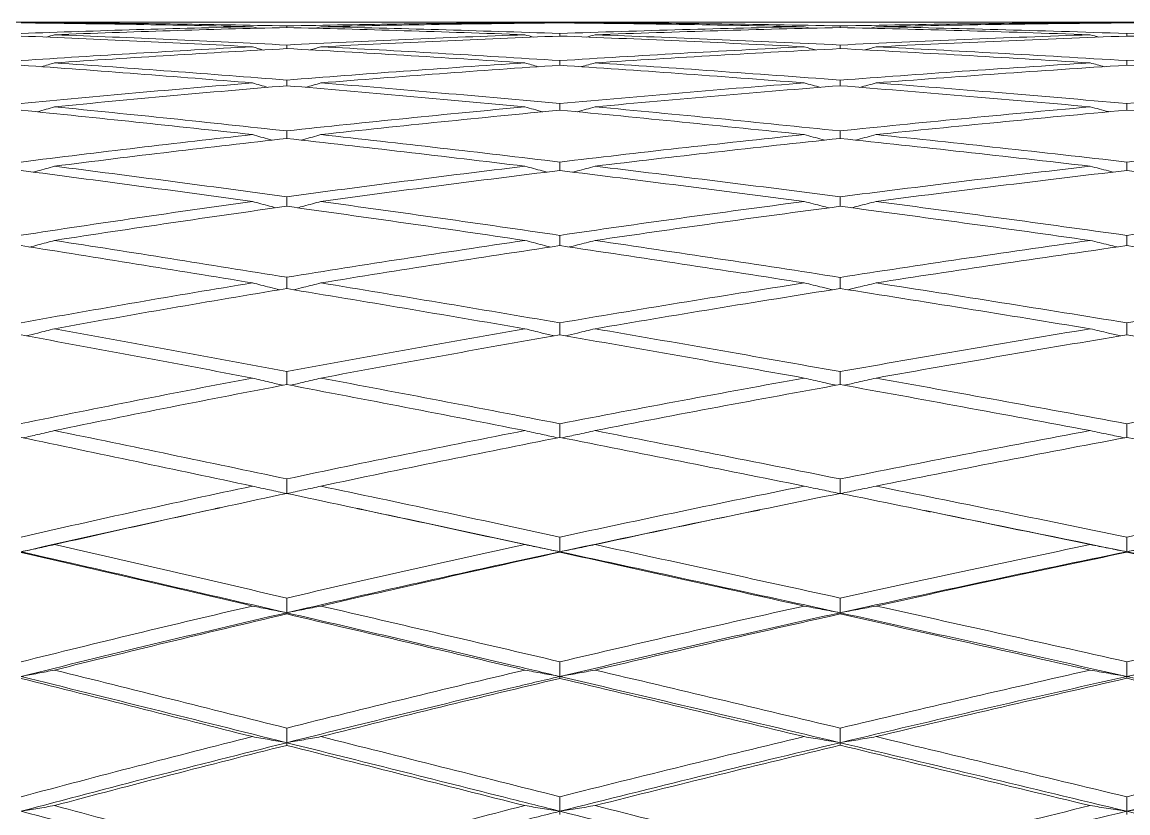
# Model space of a CAD drawing. Extents: x 4138 to 4928, y 0 to 579.
# Drawn here: x 4613.19 to 4624.04, y 210.29 to 218.04 of the extents above; entities that cross this region are included whole.
import ezdxf

# ---------------------------------------------------------------- set-up
doc = ezdxf.new("R2010")
doc.units = 0
doc.header["$LTSCALE"] = 10
doc.header["$MEASUREMENT"] = 0
doc.layers.add('1', color=7, linetype='CONTINUOUS')

msp = doc.modelspace()

# ---------------------------------------------------------------- linework, layer by layer
at = {"layer": '1', "color": 7, "linetype": 'Continuous', "lineweight": 18}
for p, q in [((4614.119, 218.041), (4612.254, 218.041)), ((4616.801, 218.041), (4614.782, 218.041)), ((4619.46, 218.041), (4617.482, 218.041)), ((4622.284, 218.041), (4620.156, 218.041)), ((4625.066, 218.041), (4622.995, 218.041))]:
    msp.add_line(p, q, dxfattribs=at)
for points, knots in [([(4613.181, 218.039), (4613.569, 218.041), (4614.002, 218.042), (4614.428, 218.041), (4614.476, 218.041)], [0, 0, 0, 0, 0.885985, 1, 1, 1, 1]), ([(4614.779, 218.041), (4614.739, 218.041), (4614.32, 218.041), (4613.896, 218.039), (4613.508, 218.036)], [0, 0, 0, 0, 0.095611, 1, 1, 1, 1]), ([(4618.122, 218.036), (4617.724, 218.039), (4617.283, 218.041), (4616.848, 218.041), (4616.801, 218.041)], [0, 0, 0, 0, 0.893107, 1, 1, 1, 1]), ([(4617.123, 218.041), (4617.174, 218.041), (4617.614, 218.042), (4618.062, 218.041), (4618.466, 218.039)], [0, 0, 0, 0, 0.114138, 1, 1, 1, 1]), ([(4618.466, 218.039), (4618.846, 218.041), (4619.293, 218.042), (4619.752, 218.041), (4619.811, 218.041)], [0, 0, 0, 0, 0.872576, 1, 1, 1, 1]), ([(4620.16, 218.041), (4620.104, 218.041), (4619.647, 218.041), (4619.198, 218.039), (4618.811, 218.036)], [0, 0, 0, 0, 0.121989, 1, 1, 1, 1]), ([(4623.668, 218.036), (4623.261, 218.039), (4622.799, 218.041), (4622.337, 218.041), (4622.284, 218.041)], [0, 0, 0, 0, 0.884393, 1, 1, 1, 1]), ([(4622.633, 218.041), (4622.689, 218.041), (4623.155, 218.042), (4623.619, 218.041), (4624.027, 218.039)], [0, 0, 0, 0, 0.119573, 1, 1, 1, 1]), ([(4624.027, 218.039), (4624.445, 218.041), (4624.918, 218.042), (4625.391, 218.041), (4625.446, 218.041)], [0, 0, 0, 0, 0.882783, 1, 1, 1, 1]), ([(4613.508, 217.211), (4613.453, 217.195), (4613.397, 217.179), (4613.341, 217.162), (4613.34, 217.162)], [0, 0, 0, 0, 0.974453, 1, 1, 1, 1]), ([(4618.122, 217.211), (4618.179, 217.195), (4618.238, 217.179), (4618.297, 217.162), (4618.299, 217.162)], [0, 0, 0, 0, 0.971288, 1, 1, 1, 1]), ([(4618.466, 217.179), (4618.466, 217.179), (4618.466, 217.2), (4618.466, 217.222), (4618.466, 217.243)], [0, 0, 0, 0, 0.013387, 1, 1, 1, 1]), ([(4618.811, 217.211), (4618.753, 217.195), (4618.694, 217.179), (4618.635, 217.163), (4618.634, 217.162)], [0, 0, 0, 0, 0.978083, 1, 1, 1, 1]), ([(4623.852, 217.162), (4623.85, 217.163), (4623.789, 217.179), (4623.728, 217.195), (4623.668, 217.211)], [0, 0, 0, 0, 0.026261, 1, 1, 1, 1]), ([(4624.027, 217.243), (4624.027, 217.222), (4624.027, 217.2), (4624.027, 217.179), (4624.027, 217.179)], [0, 0, 0, 0, 0.989363, 1, 1, 1, 1]), ([(4615.786, 216.901), (4615.786, 216.904), (4615.786, 216.929), (4615.786, 216.954), (4615.786, 216.975)], [0, 0, 0, 0, 0.120542, 1, 1, 1, 1]), ([(4621.215, 216.975), (4621.215, 216.953), (4621.215, 216.929), (4621.215, 216.904), (4621.215, 216.901)], [0, 0, 0, 0, 0.882421, 1, 1, 1, 1]), ([(4615.45, 216.939), (4615.506, 216.923), (4615.57, 216.905), (4615.634, 216.887), (4615.643, 216.885)], [0, 0, 0, 0, 0.869141, 1, 1, 1, 1]), ([(4616.122, 216.939), (4616.066, 216.923), (4616.002, 216.905), (4615.938, 216.887), (4615.929, 216.885)], [0, 0, 0, 0, 0.874434, 1, 1, 1, 1]), ([(4621.065, 216.885), (4621.056, 216.887), (4620.989, 216.905), (4620.922, 216.923), (4620.863, 216.939)], [0, 0, 0, 0, 0.128564, 1, 1, 1, 1]), ([(4621.567, 216.939), (4621.509, 216.923), (4621.441, 216.905), (4621.375, 216.887), (4621.366, 216.885)], [0, 0, 0, 0, 0.877145, 1, 1, 1, 1]), ([(4613.508, 216.629), (4613.453, 216.613), (4613.384, 216.594), (4613.316, 216.575), (4613.301, 216.571)], [0, 0, 0, 0, 0.793297, 1, 1, 1, 1]), ([(4618.339, 216.571), (4618.324, 216.575), (4618.251, 216.594), (4618.179, 216.614), (4618.122, 216.629)], [0, 0, 0, 0, 0.208371, 1, 1, 1, 1]), ([(4618.466, 216.67), (4618.466, 216.648), (4618.466, 216.62), (4618.466, 216.593), (4618.466, 216.587)], [0, 0, 0, 0, 0.799238, 1, 1, 1, 1]), ([(4618.811, 216.629), (4618.753, 216.613), (4618.681, 216.594), (4618.609, 216.575), (4618.594, 216.571)], [0, 0, 0, 0, 0.796059, 1, 1, 1, 1]), ([(4623.668, 216.629), (4623.728, 216.614), (4623.803, 216.594), (4623.878, 216.575), (4623.893, 216.571)], [0, 0, 0, 0, 0.794045, 1, 1, 1, 1]), ([(4624.027, 216.587), (4624.027, 216.593), (4624.027, 216.62), (4624.027, 216.648), (4624.027, 216.67)], [0, 0, 0, 0, 0.198696, 1, 1, 1, 1]), ([(4615.786, 216.329), (4615.786, 216.306), (4615.786, 216.275), (4615.786, 216.245), (4615.786, 216.236)], [0, 0, 0, 0, 0.732937, 1, 1, 1, 1]), ([(4621.215, 216.236), (4621.215, 216.245), (4621.215, 216.275), (4621.215, 216.306), (4621.215, 216.329)], [0, 0, 0, 0, 0.264941, 1, 1, 1, 1]), ([(4615.68, 216.221), (4615.659, 216.227), (4615.582, 216.247), (4615.506, 216.268), (4615.45, 216.283)], [0, 0, 0, 0, 0.272644, 1, 1, 1, 1]), ([(4616.122, 216.283), (4616.066, 216.268), (4615.989, 216.247), (4615.912, 216.227), (4615.892, 216.221)], [0, 0, 0, 0, 0.730744, 1, 1, 1, 1]), ([(4620.863, 216.283), (4620.922, 216.268), (4621.002, 216.247), (4621.082, 216.227), (4621.104, 216.221)], [0, 0, 0, 0, 0.729711, 1, 1, 1, 1]), ([(4621.327, 216.221), (4621.348, 216.227), (4621.428, 216.247), (4621.509, 216.268), (4621.567, 216.283)], [0, 0, 0, 0, 0.26735, 1, 1, 1, 1]), ([(4613.266, 215.836), (4613.292, 215.843), (4613.373, 215.865), (4613.453, 215.886), (4613.508, 215.901)], [0, 0, 0, 0, 0.323282, 1, 1, 1, 1]), ([(4618.122, 215.901), (4618.179, 215.887), (4618.264, 215.865), (4618.348, 215.843), (4618.376, 215.836)], [0, 0, 0, 0, 0.676546, 1, 1, 1, 1]), ([(4618.466, 215.85), (4618.466, 215.861), (4618.466, 215.895), (4618.466, 215.929), (4618.466, 215.951)], [0, 0, 0, 0, 0.319628, 1, 1, 1, 1]), ([(4618.556, 215.837), (4618.584, 215.843), (4618.668, 215.865), (4618.753, 215.886), (4618.811, 215.901)], [0, 0, 0, 0, 0.321143, 1, 1, 1, 1]), ([(4623.668, 215.901), (4623.728, 215.887), (4623.815, 215.865), (4623.904, 215.844), (4623.932, 215.837)], [0, 0, 0, 0, 0.678166, 1, 1, 1, 1]), ([(4624.027, 215.85), (4624.027, 215.861), (4624.027, 215.895), (4624.027, 215.928), (4624.027, 215.951)], [0, 0, 0, 0, 0.318049, 1, 1, 1, 1]), ([(4615.786, 215.429), (4615.786, 215.443), (4615.786, 215.48), (4615.786, 215.516), (4615.786, 215.54)], [0, 0, 0, 0, 0.365646, 1, 1, 1, 1]), ([(4621.215, 215.43), (4621.215, 215.443), (4621.215, 215.48), (4621.215, 215.516), (4621.215, 215.539)], [0, 0, 0, 0, 0.363968, 1, 1, 1, 1]), ([(4615.45, 215.485), (4615.506, 215.471), (4615.594, 215.448), (4615.683, 215.426), (4615.715, 215.417)], [0, 0, 0, 0, 0.631687, 1, 1, 1, 1]), ([(4615.856, 215.418), (4615.889, 215.426), (4615.977, 215.448), (4616.066, 215.47), (4616.122, 215.485)], [0, 0, 0, 0, 0.366563, 1, 1, 1, 1]), ([(4620.863, 215.485), (4620.922, 215.471), (4621.014, 215.448), (4621.107, 215.426), (4621.141, 215.418)], [0, 0, 0, 0, 0.633375, 1, 1, 1, 1]), ([(4621.29, 215.418), (4621.323, 215.426), (4621.416, 215.448), (4621.509, 215.47), (4621.567, 215.485)], [0, 0, 0, 0, 0.364927, 1, 1, 1, 1]), ([(4613.232, 214.965), (4613.27, 214.975), (4613.361, 214.998), (4613.453, 215.021), (4613.508, 215.035)], [0, 0, 0, 0, 0.405613, 1, 1, 1, 1]), ([(4618.122, 215.035), (4618.179, 215.021), (4618.275, 214.998), (4618.372, 214.975), (4618.411, 214.965)], [0, 0, 0, 0, 0.594895, 1, 1, 1, 1]), ([(4618.466, 214.975), (4618.466, 214.991), (4618.466, 215.031), (4618.466, 215.07), (4618.466, 215.093)], [0, 0, 0, 0, 0.403328, 1, 1, 1, 1]), ([(4618.521, 214.965), (4618.56, 214.975), (4618.656, 214.998), (4618.753, 215.021), (4618.811, 215.035)], [0, 0, 0, 0, 0.403863, 1, 1, 1, 1]), ([(4623.668, 215.035), (4623.728, 215.021), (4623.828, 214.998), (4623.928, 214.975), (4623.969, 214.965)], [0, 0, 0, 0, 0.596213, 1, 1, 1, 1]), ([(4624.027, 214.975), (4624.027, 214.991), (4624.027, 215.03), (4624.027, 215.07), (4624.027, 215.093)], [0, 0, 0, 0, 0.402047, 1, 1, 1, 1]), ([(4615.786, 214.488), (4615.786, 214.507), (4615.786, 214.549), (4615.786, 214.591), (4615.786, 214.615)], [0, 0, 0, 0, 0.437591, 1, 1, 1, 1]), ([(4621.215, 214.488), (4621.215, 214.507), (4621.215, 214.549), (4621.215, 214.591), (4621.215, 214.615)], [0, 0, 0, 0, 0.436233, 1, 1, 1, 1]), ([(4615.45, 214.552), (4615.506, 214.538), (4615.605, 214.515), (4615.705, 214.491), (4615.749, 214.481)], [0, 0, 0, 0, 0.561314, 1, 1, 1, 1]), ([(4615.823, 214.481), (4615.866, 214.491), (4615.966, 214.515), (4616.066, 214.538), (4616.122, 214.552)], [0, 0, 0, 0, 0.437866, 1, 1, 1, 1]), ([(4620.863, 214.552), (4620.922, 214.538), (4621.026, 214.515), (4621.13, 214.491), (4621.176, 214.481)], [0, 0, 0, 0, 0.562697, 1, 1, 1, 1]), ([(4621.255, 214.481), (4621.3, 214.491), (4621.404, 214.515), (4621.509, 214.538), (4621.567, 214.552)], [0, 0, 0, 0, 0.436531, 1, 1, 1, 1]), ([(4613.2, 213.965), (4613.248, 213.976), (4613.351, 214), (4613.453, 214.024), (4613.508, 214.037)], [0, 0, 0, 0, 0.467935, 1, 1, 1, 1]), ([(4618.122, 214.037), (4618.179, 214.024), (4618.286, 214.001), (4618.394, 213.977), (4618.444, 213.966)], [0, 0, 0, 0, 0.533067, 1, 1, 1, 1]), ([(4618.466, 213.97), (4618.466, 213.991), (4618.466, 214.036), (4618.466, 214.08), (4618.466, 214.104)], [0, 0, 0, 0, 0.466391, 1, 1, 1, 1]), ([(4618.487, 213.966), (4618.538, 213.977), (4618.645, 214), (4618.753, 214.024), (4618.811, 214.037)], [0, 0, 0, 0, 0.466506, 1, 1, 1, 1]), ([(4624.004, 213.966), (4623.951, 213.977), (4623.839, 214.001), (4623.728, 214.024), (4623.668, 214.037)], [0, 0, 0, 0, 0.465919, 1, 1, 1, 1]), ([(4624.027, 214.104), (4624.027, 214.08), (4624.027, 214.036), (4624.027, 213.991), (4624.027, 213.97)], [0, 0, 0, 0, 0.534651, 1, 1, 1, 1]), ([(4621.21, 213.42), (4621.153, 213.432), (4621.037, 213.456), (4620.922, 213.48), (4620.863, 213.492)], [0, 0, 0, 0, 0.492329, 1, 1, 1, 1]), ([(4621.22, 213.42), (4621.277, 213.432), (4621.393, 213.456), (4621.509, 213.48), (4621.567, 213.492)], [0, 0, 0, 0, 0.492225, 1, 1, 1, 1]), ([(4618.466, 212.849), (4618.303, 212.884), (4617.651, 213.024), (4617.005, 213.161), (4616.524, 213.263)], [0, 0, 0, 0, 0.249853, 1, 1, 1, 1]), ([(4618.466, 212.849), (4618.303, 212.814), (4617.399, 212.618), (4616.508, 212.418), (4615.786, 212.251)], [0, 0, 0, 0, 0.180323, 1, 1, 1, 1]), ([(4618.466, 211.626), (4618.303, 211.665), (4617.399, 211.876), (4616.508, 212.084), (4615.786, 212.251)], [0, 0, 0, 0, 0.180323, 1, 1, 1, 1]), ([(4618.466, 211.626), (4618.303, 211.588), (4617.399, 211.375), (4616.508, 211.158), (4615.786, 210.977)], [0, 0, 0, 0, 0.180323, 1, 1, 1, 1]), ([(4618.466, 210.305), (4618.303, 210.346), (4617.399, 210.573), (4616.508, 210.797), (4615.786, 210.977)], [0, 0, 0, 0, 0.180323, 1, 1, 1, 1]), ([(4618.466, 210.305), (4618.303, 210.264), (4617.399, 210.035), (4616.508, 209.803), (4615.786, 209.611)], [0, 0, 0, 0, 0.180323, 1, 1, 1, 1])]:
    msp.add_open_spline(points, degree=3, knots=knots, dxfattribs=at)
for points, degree in [([(4613.487, 218.03), (4613.494, 218.032), (4613.501, 218.034), (4613.508, 218.036)], 3), ([(4613.508, 218.036), (4613.886, 218.034), (4614.642, 218.025), (4615.404, 218.012), (4615.786, 218.004)], 3), ([(4615.786, 218.004), (4616.164, 218.012), (4616.931, 218.025), (4617.721, 218.034), (4618.122, 218.036)], 3), ([(4618.145, 218.03), (4618.138, 218.032), (4618.13, 218.034), (4618.122, 218.036)], 3), ([(4618.788, 218.03), (4618.796, 218.032), (4618.803, 218.034), (4618.811, 218.036)], 3), ([(4618.811, 218.036), (4619.189, 218.034), (4619.969, 218.026), (4620.792, 218.013), (4621.215, 218.004)], 3), ([(4621.215, 218.004), (4621.625, 218.012), (4622.443, 218.026), (4623.26, 218.034), (4623.668, 218.036)], 3), ([(4623.668, 218.036), (4623.676, 218.034), (4623.684, 218.032), (4623.692, 218.03)], 3), ([(4615.45, 217.997), (4615.07, 218.006), (4614.312, 218.02), (4613.557, 218.03), (4613.181, 218.034)], 3), ([(4613.181, 217.93), (4613.557, 217.944), (4614.312, 217.969), (4615.07, 217.989), (4615.45, 217.997)], 3), ([(4615.786, 217.989), (4615.404, 217.98), (4614.642, 217.959), (4613.885, 217.933), (4613.508, 217.918)], 3), ([(4615.503, 217.981), (4615.485, 217.987), (4615.468, 217.992), (4615.45, 217.997)], 3), ([(4615.786, 218.004), (4615.786, 217.999), (4615.786, 217.994), (4615.786, 217.989)], 3), ([(4618.122, 217.918), (4617.722, 217.933), (4616.933, 217.959), (4616.164, 217.98), (4615.786, 217.989)], 3), ([(4616.07, 217.982), (4616.087, 217.987), (4616.105, 217.992), (4616.122, 217.997)], 3), ([(4618.466, 218.034), (4618.067, 218.03), (4617.277, 218.02), (4616.504, 218.006), (4616.122, 217.997)], 3), ([(4616.122, 217.997), (4616.501, 217.989), (4617.27, 217.969), (4618.063, 217.944), (4618.466, 217.93)], 3), ([(4620.863, 217.997), (4620.444, 218.006), (4619.626, 218.021), (4618.846, 218.03), (4618.466, 218.034)], 3), ([(4618.466, 217.93), (4618.868, 217.944), (4619.669, 217.969), (4620.466, 217.989), (4620.863, 217.997)], 3), ([(4618.466, 217.905), (4618.466, 217.914), (4618.466, 217.922), (4618.466, 217.93)], 3), ([(4621.215, 217.989), (4620.817, 217.98), (4620.018, 217.959), (4619.214, 217.933), (4618.811, 217.918)], 3), ([(4620.863, 217.997), (4620.882, 217.992), (4620.9, 217.987), (4620.919, 217.981)], 3), ([(4621.215, 217.989), (4621.215, 217.994), (4621.215, 217.999), (4621.215, 218.004)], 3), ([(4623.668, 217.918), (4623.237, 217.933), (4622.398, 217.96), (4621.602, 217.98), (4621.215, 217.989)], 3), ([(4621.567, 217.997), (4621.549, 217.992), (4621.531, 217.987), (4621.513, 217.982)], 3), ([(4624.027, 218.034), (4623.616, 218.03), (4622.795, 218.021), (4621.976, 218.006), (4621.567, 217.997)], 3), ([(4621.567, 217.997), (4621.955, 217.989), (4622.752, 217.97), (4623.594, 217.945), (4624.027, 217.93)], 3), ([(4626.53, 217.997), (4626.112, 218.006), (4625.277, 218.02), (4624.443, 218.03), (4624.027, 218.034)], 3), ([(4624.027, 217.93), (4624.435, 217.944), (4625.26, 217.968), (4626.103, 217.988), (4626.53, 217.997)], 3), ([(4624.027, 217.905), (4624.027, 217.914), (4624.027, 217.922), (4624.027, 217.93)], 3), ([(4615.45, 217.8), (4615.072, 217.82), (4614.315, 217.857), (4613.559, 217.89), (4613.181, 217.905)], 3), ([(4613.43, 217.894), (4613.456, 217.902), (4613.482, 217.91), (4613.508, 217.918)], 3), ([(4613.508, 217.918), (4613.886, 217.904), (4614.644, 217.872), (4615.405, 217.836), (4615.786, 217.817)], 3), ([(4615.786, 217.817), (4616.176, 217.837), (4616.955, 217.873), (4617.733, 217.904), (4618.122, 217.918)], 3), ([(4618.466, 217.905), (4618.075, 217.89), (4617.294, 217.858), (4616.513, 217.82), (4616.122, 217.8)], 3), ([(4618.122, 217.918), (4618.149, 217.91), (4618.177, 217.902), (4618.204, 217.894)], 3), ([(4620.863, 217.8), (4620.446, 217.821), (4619.628, 217.859), (4618.847, 217.891), (4618.466, 217.905)], 3), ([(4618.811, 217.918), (4618.783, 217.91), (4618.756, 217.902), (4618.729, 217.895)], 3), ([(4618.811, 217.918), (4619.192, 217.904), (4619.975, 217.874), (4620.795, 217.837), (4621.215, 217.817)], 3), ([(4621.215, 217.817), (4621.618, 217.836), (4622.43, 217.872), (4623.253, 217.904), (4623.668, 217.918)], 3), ([(4624.027, 217.905), (4623.615, 217.89), (4622.794, 217.858), (4621.976, 217.82), (4621.567, 217.8)], 3), ([(4623.668, 217.918), (4623.697, 217.91), (4623.725, 217.902), (4623.753, 217.894)], 3), ([(4626.53, 217.8), (4626.097, 217.82), (4625.247, 217.859), (4624.428, 217.891), (4624.027, 217.905)], 3), ([(4613.181, 217.664), (4613.558, 217.69), (4614.313, 217.737), (4615.071, 217.78), (4615.45, 217.8)], 3), ([(4615.786, 217.782), (4615.405, 217.761), (4614.646, 217.717), (4613.887, 217.668), (4613.508, 217.642)], 3), ([(4615.45, 217.8), (4615.485, 217.789), (4615.521, 217.779), (4615.556, 217.768)], 3), ([(4615.786, 217.782), (4615.786, 217.794), (4615.786, 217.805), (4615.786, 217.817)], 3), ([(4618.122, 217.642), (4617.72, 217.668), (4616.928, 217.718), (4616.162, 217.762), (4615.786, 217.782)], 3), ([(4616.122, 217.8), (4616.087, 217.789), (4616.052, 217.779), (4616.017, 217.769)], 3), ([(4616.122, 217.8), (4616.499, 217.78), (4617.266, 217.738), (4618.061, 217.69), (4618.466, 217.664)], 3), ([(4618.466, 217.664), (4618.854, 217.689), (4619.641, 217.736), (4620.452, 217.779), (4620.863, 217.8)], 3), ([(4621.215, 217.782), (4620.811, 217.761), (4620.006, 217.717), (4619.208, 217.668), (4618.811, 217.642)], 3), ([(4620.863, 217.8), (4620.9, 217.789), (4620.937, 217.779), (4620.974, 217.769)], 3), ([(4621.215, 217.782), (4621.215, 217.794), (4621.215, 217.805), (4621.215, 217.817)], 3), ([(4623.668, 217.642), (4623.238, 217.669), (4622.399, 217.719), (4621.603, 217.762), (4621.215, 217.782)], 3), ([(4621.567, 217.8), (4621.531, 217.789), (4621.494, 217.779), (4621.458, 217.769)], 3), ([(4621.567, 217.8), (4621.956, 217.78), (4622.754, 217.739), (4623.595, 217.69), (4624.027, 217.664)], 3), ([(4624.027, 217.664), (4624.429, 217.689), (4625.248, 217.736), (4626.097, 217.779), (4626.53, 217.8)], 3), ([(4615.45, 217.446), (4615.076, 217.476), (4614.323, 217.536), (4613.562, 217.592), (4613.181, 217.619)], 3), ([(4613.508, 217.642), (4613.466, 217.63), (4613.424, 217.617), (4613.382, 217.604)], 3), ([(4613.508, 217.642), (4613.891, 217.616), (4614.654, 217.561), (4615.41, 217.503), (4615.786, 217.473)], 3), ([(4615.786, 217.473), (4616.16, 217.503), (4616.924, 217.561), (4617.718, 217.616), (4618.122, 217.642)], 3), ([(4618.466, 217.619), (4618.07, 217.593), (4617.284, 217.537), (4616.508, 217.477), (4616.122, 217.446)], 3), ([(4618.122, 217.642), (4618.166, 217.63), (4618.21, 217.617), (4618.254, 217.604)], 3), ([(4618.466, 217.619), (4618.466, 217.634), (4618.466, 217.649), (4618.466, 217.664)], 3), ([(4620.863, 217.446), (4620.442, 217.479), (4619.621, 217.54), (4618.844, 217.594), (4618.466, 217.619)], 3), ([(4618.811, 217.642), (4618.767, 217.63), (4618.723, 217.617), (4618.679, 217.605)], 3), ([(4618.811, 217.642), (4619.19, 217.618), (4619.969, 217.565), (4620.792, 217.505), (4621.215, 217.473)], 3), ([(4621.215, 217.473), (4621.604, 217.502), (4622.401, 217.56), (4623.239, 217.615), (4623.668, 217.642)], 3), ([(4624.027, 217.619), (4623.595, 217.592), (4622.754, 217.535), (4621.956, 217.476), (4621.567, 217.446)], 3), ([(4623.668, 217.642), (4623.714, 217.63), (4623.76, 217.617), (4623.806, 217.604)], 3), ([(4624.027, 217.619), (4624.027, 217.634), (4624.027, 217.649), (4624.027, 217.664)], 3), ([(4626.53, 217.446), (4626.091, 217.479), (4625.235, 217.54), (4624.422, 217.594), (4624.027, 217.619)], 3), ([(4613.181, 217.243), (4613.553, 217.279), (4614.305, 217.349), (4615.066, 217.414), (4615.45, 217.446)], 3), ([(4615.786, 217.418), (4615.403, 217.386), (4614.641, 217.32), (4613.885, 217.248), (4613.508, 217.211)], 3), ([(4615.45, 217.446), (4615.501, 217.431), (4615.551, 217.417), (4615.602, 217.402)], 3), ([(4615.786, 217.418), (4615.786, 217.436), (4615.786, 217.455), (4615.786, 217.473)], 3), ([(4618.122, 217.211), (4617.738, 217.247), (4616.964, 217.318), (4616.18, 217.385), (4615.786, 217.418)], 3), ([(4616.122, 217.446), (4616.072, 217.431), (4616.021, 217.417), (4615.971, 217.402)], 3), ([(4616.122, 217.446), (4616.519, 217.414), (4617.306, 217.347), (4618.081, 217.278), (4618.466, 217.243)], 3), ([(4618.466, 217.243), (4618.869, 217.28), (4619.672, 217.351), (4620.468, 217.415), (4620.863, 217.446)], 3), ([(4621.215, 217.418), (4620.821, 217.387), (4620.026, 217.321), (4619.218, 217.249), (4618.811, 217.211)], 3), ([(4620.863, 217.446), (4620.916, 217.431), (4620.969, 217.417), (4621.022, 217.402)], 3), ([(4621.215, 217.418), (4621.215, 217.436), (4621.215, 217.455), (4621.215, 217.473)], 3), ([(4623.668, 217.211), (4623.238, 217.25), (4622.4, 217.322), (4621.603, 217.387), (4621.215, 217.418)], 3), ([(4621.567, 217.446), (4621.515, 217.431), (4621.462, 217.417), (4621.409, 217.402)], 3), ([(4621.567, 217.446), (4621.957, 217.416), (4622.756, 217.352), (4623.596, 217.281), (4624.027, 217.243)], 3), ([(4624.027, 217.243), (4624.433, 217.278), (4625.257, 217.348), (4626.102, 217.414), (4626.53, 217.446)], 3), ([(4615.45, 216.939), (4615.066, 216.981), (4614.304, 217.063), (4613.553, 217.141), (4613.181, 217.178)], 3), ([(4613.508, 217.211), (4613.887, 217.174), (4614.646, 217.097), (4615.406, 217.016), (4615.786, 216.975)], 3), ([(4615.786, 216.975), (4616.18, 217.018), (4616.963, 217.1), (4617.737, 217.175), (4618.122, 217.211)], 3), ([(4618.466, 217.179), (4618.08, 217.142), (4617.303, 217.065), (4616.517, 216.982), (4616.122, 216.939)], 3), ([(4620.863, 216.939), (4620.464, 216.981), (4619.664, 217.063), (4618.865, 217.141), (4618.466, 217.179)], 3), ([(4618.811, 217.211), (4619.212, 217.174), (4620.015, 217.097), (4620.815, 217.016), (4621.215, 216.975)], 3), ([(4621.215, 216.975), (4621.599, 217.015), (4622.392, 217.094), (4623.234, 217.172), (4623.668, 217.211)], 3), ([(4624.027, 217.179), (4623.593, 217.139), (4622.749, 217.059), (4621.953, 216.979), (4621.567, 216.939)], 3), ([(4626.53, 216.939), (4626.096, 216.982), (4625.245, 217.066), (4624.427, 217.142), (4624.027, 217.179)], 3), ([(4613.181, 216.67), (4613.562, 216.718), (4614.322, 216.811), (4615.075, 216.897), (4615.45, 216.939)], 3), ([(4615.786, 216.901), (4615.41, 216.859), (4614.655, 216.772), (4613.892, 216.678), (4613.508, 216.629)], 3), ([(4618.122, 216.629), (4617.723, 216.677), (4616.934, 216.771), (4616.165, 216.859), (4615.786, 216.901)], 3), ([(4616.122, 216.939), (4616.511, 216.896), (4617.29, 216.808), (4618.073, 216.717), (4618.466, 216.67)], 3), ([(4618.466, 216.67), (4618.843, 216.715), (4619.62, 216.805), (4620.441, 216.894), (4620.863, 216.939)], 3), ([(4621.215, 216.901), (4620.794, 216.857), (4619.972, 216.766), (4619.191, 216.675), (4618.811, 216.629)], 3), ([(4623.668, 216.629), (4623.25, 216.677), (4622.424, 216.771), (4621.615, 216.859), (4621.215, 216.901)], 3), ([(4621.567, 216.939), (4621.97, 216.897), (4622.782, 216.81), (4623.609, 216.718), (4624.027, 216.67)], 3), ([(4624.027, 216.67), (4624.422, 216.715), (4625.234, 216.805), (4626.09, 216.894), (4626.53, 216.939)], 3), ([(4613.508, 216.629), (4613.886, 216.581), (4614.644, 216.483), (4615.405, 216.381), (4615.786, 216.329)], 3), ([(4615.786, 216.329), (4616.164, 216.38), (4616.931, 216.482), (4617.721, 216.58), (4618.122, 216.629)], 3), ([(4618.811, 216.629), (4619.21, 216.581), (4620.011, 216.483), (4620.813, 216.381), (4621.215, 216.329)], 3), ([(4621.215, 216.329), (4621.6, 216.378), (4622.393, 216.478), (4623.235, 216.579), (4623.668, 216.629)], 3), ([(4615.45, 216.283), (4615.071, 216.335), (4614.313, 216.438), (4613.558, 216.538), (4613.181, 216.587)], 3), ([(4618.466, 216.587), (4618.064, 216.538), (4617.272, 216.438), (4616.502, 216.335), (4616.122, 216.283)], 3), ([(4620.863, 216.283), (4620.456, 216.336), (4619.649, 216.44), (4618.858, 216.539), (4618.466, 216.587)], 3), ([(4624.027, 216.587), (4623.596, 216.537), (4622.755, 216.435), (4621.956, 216.334), (4621.567, 216.283)], 3), ([(4626.53, 216.283), (4626.099, 216.337), (4625.251, 216.442), (4624.43, 216.54), (4624.027, 216.587)], 3), ([(4613.181, 215.952), (4613.561, 216.01), (4614.32, 216.124), (4615.074, 216.231), (4615.45, 216.283)], 3), ([(4615.786, 216.236), (4615.409, 216.184), (4614.652, 216.075), (4613.89, 215.96), (4613.508, 215.901)], 3), ([(4618.122, 215.901), (4617.733, 215.959), (4616.955, 216.072), (4616.175, 216.182), (4615.786, 216.236)], 3), ([(4616.122, 216.283), (4616.513, 216.229), (4617.294, 216.12), (4618.075, 216.008), (4618.466, 215.951)], 3), ([(4618.466, 215.951), (4618.846, 216.007), (4619.626, 216.118), (4620.445, 216.228), (4620.863, 216.283)], 3), ([(4621.215, 216.236), (4620.797, 216.181), (4619.978, 216.07), (4619.194, 215.957), (4618.811, 215.901)], 3), ([(4623.668, 215.901), (4623.255, 215.959), (4622.433, 216.073), (4621.62, 216.183), (4621.215, 216.236)], 3), ([(4621.567, 216.283), (4621.976, 216.229), (4622.795, 216.121), (4623.616, 216.008), (4624.027, 215.951)], 3), ([(4624.027, 215.951), (4624.427, 216.007), (4625.245, 216.118), (4626.096, 216.228), (4626.53, 216.283)], 3), ([(4613.508, 215.901), (4613.885, 215.843), (4614.642, 215.724), (4615.403, 215.602), (4615.786, 215.54)], 3), ([(4615.786, 215.54), (4616.164, 215.601), (4616.932, 215.723), (4617.722, 215.842), (4618.122, 215.901)], 3), ([(4618.811, 215.901), (4619.213, 215.842), (4620.017, 215.723), (4620.816, 215.601), (4621.215, 215.539)], 3), ([(4621.215, 215.539), (4621.6, 215.599), (4622.394, 215.719), (4623.235, 215.84), (4623.668, 215.901)], 3), ([(4615.45, 215.485), (4615.07, 215.547), (4614.311, 215.671), (4613.557, 215.791), (4613.181, 215.85)], 3), ([(4618.466, 215.85), (4618.065, 215.791), (4617.274, 215.67), (4616.503, 215.547), (4616.122, 215.485)], 3), ([(4620.863, 215.485), (4620.465, 215.547), (4619.668, 215.67), (4618.867, 215.791), (4618.466, 215.85)], 3), ([(4624.027, 215.85), (4623.592, 215.789), (4622.747, 215.666), (4621.953, 215.545), (4621.567, 215.485)], 3), ([(4626.53, 215.485), (4626.106, 215.548), (4625.265, 215.673), (4624.438, 215.792), (4624.027, 215.85)], 3), ([(4613.181, 215.094), (4613.559, 215.162), (4614.316, 215.295), (4615.072, 215.423), (4615.45, 215.485)], 3), ([(4616.122, 215.485), (4616.505, 215.422), (4617.278, 215.294), (4618.067, 215.161), (4618.466, 215.093)], 3), ([(4618.466, 215.093), (4618.846, 215.158), (4619.626, 215.288), (4620.444, 215.419), (4620.863, 215.485)], 3), ([(4621.567, 215.485), (4621.979, 215.421), (4622.801, 215.291), (4623.619, 215.16), (4624.027, 215.093)], 3), ([(4624.027, 215.093), (4624.44, 215.161), (4625.27, 215.293), (4626.108, 215.422), (4626.53, 215.485)], 3), ([(4615.786, 215.429), (4615.407, 215.367), (4614.648, 215.238), (4613.888, 215.104), (4613.508, 215.035)], 3), ([(4618.122, 215.035), (4617.725, 215.103), (4616.939, 215.237), (4616.168, 215.366), (4615.786, 215.429)], 3), ([(4621.215, 215.43), (4620.794, 215.363), (4619.973, 215.231), (4619.191, 215.1), (4618.811, 215.035)], 3), ([(4623.668, 215.035), (4623.261, 215.102), (4622.444, 215.235), (4621.625, 215.365), (4621.215, 215.43)], 3), ([(4613.508, 215.035), (4613.893, 214.965), (4614.657, 214.825), (4615.411, 214.685), (4615.786, 214.615)], 3), ([(4615.786, 214.615), (4616.166, 214.686), (4616.936, 214.827), (4617.724, 214.966), (4618.122, 215.035)], 3), ([(4618.811, 215.035), (4619.196, 214.969), (4619.982, 214.833), (4620.799, 214.689), (4621.215, 214.615)], 3), ([(4621.215, 214.615), (4621.626, 214.688), (4622.445, 214.831), (4623.261, 214.968), (4623.668, 215.035)], 3), ([(4615.45, 214.552), (4615.079, 214.622), (4614.33, 214.763), (4613.566, 214.904), (4613.181, 214.975)], 3), ([(4618.466, 214.975), (4618.064, 214.905), (4617.272, 214.765), (4616.502, 214.623), (4616.122, 214.552)], 3), ([(4620.863, 214.552), (4620.449, 214.626), (4619.635, 214.771), (4618.85, 214.908), (4618.466, 214.975)], 3), ([(4624.027, 214.975), (4623.62, 214.908), (4622.803, 214.77), (4621.981, 214.626), (4621.567, 214.552)], 3), ([(4626.53, 214.552), (4626.111, 214.624), (4625.275, 214.767), (4624.442, 214.906), (4624.027, 214.975)], 3), ([(4613.181, 214.105), (4613.563, 214.183), (4614.324, 214.336), (4615.076, 214.481), (4615.45, 214.552)], 3), ([(4615.786, 214.488), (4615.407, 214.416), (4614.65, 214.269), (4613.889, 214.116), (4613.508, 214.037)], 3), ([(4618.122, 214.037), (4617.733, 214.113), (4616.955, 214.265), (4616.175, 214.414), (4615.786, 214.488)], 3), ([(4616.122, 214.552), (4616.509, 214.479), (4617.287, 214.332), (4618.072, 214.181), (4618.466, 214.104)], 3), ([(4618.466, 214.104), (4618.867, 214.182), (4619.668, 214.334), (4620.465, 214.48), (4620.863, 214.552)], 3), ([(4621.215, 214.488), (4620.817, 214.416), (4620.017, 214.269), (4619.214, 214.116), (4618.811, 214.037)], 3), ([(4623.668, 214.037), (4623.243, 214.117), (4622.408, 214.271), (4621.607, 214.417), (4621.215, 214.488)], 3), ([(4621.567, 214.552), (4621.961, 214.481), (4622.765, 214.336), (4623.601, 214.183), (4624.027, 214.104)], 3), ([(4624.027, 214.104), (4624.435, 214.18), (4625.26, 214.33), (4626.104, 214.478), (4626.53, 214.552)], 3), ([(4613.508, 214.037), (4613.886, 213.96), (4614.643, 213.803), (4615.404, 213.644), (4615.786, 213.563)], 3), ([(4615.786, 213.563), (4616.177, 213.646), (4616.958, 213.807), (4617.735, 213.961), (4618.122, 214.037)], 3), ([(4618.811, 214.037), (4619.196, 213.962), (4619.983, 213.808), (4620.799, 213.646), (4621.215, 213.563)], 3), ([(4621.215, 213.563), (4621.614, 213.643), (4622.422, 213.802), (4623.25, 213.959), (4623.668, 214.037)], 3), ([(4615.45, 213.492), (4615.071, 213.573), (4614.314, 213.733), (4613.558, 213.891), (4613.181, 213.97)], 3), ([(4618.466, 213.97), (4618.079, 213.894), (4617.301, 213.738), (4616.516, 213.576), (4616.122, 213.492)], 3), ([(4620.863, 213.492), (4620.452, 213.575), (4619.642, 213.738), (4618.854, 213.894), (4618.466, 213.97)], 3), ([(4624.027, 213.97), (4623.598, 213.89), (4622.759, 213.729), (4621.958, 213.571), (4621.567, 213.492)], 3), ([(4626.53, 213.492), (4626.102, 213.575), (4625.258, 213.738), (4624.434, 213.894), (4624.027, 213.97)], 3), ([(4613.181, 212.993), (4613.558, 213.079), (4614.314, 213.248), (4615.071, 213.412), (4615.45, 213.492)], 3), ([(4615.45, 213.492), (4615.506, 213.48), (4615.617, 213.456), (4615.729, 213.431), (4615.786, 213.419)], 3), ([(4615.786, 213.419), (4615.786, 213.443), (4615.786, 213.491), (4615.786, 213.539), (4615.786, 213.563)], 3), ([(4615.786, 213.419), (4615.842, 213.431), (4615.954, 213.456), (4616.066, 213.48), (4616.122, 213.492)], 3), ([(4616.122, 213.492), (4616.5, 213.413), (4617.268, 213.25), (4618.062, 213.08), (4618.466, 212.993)], 3), ([(4618.466, 212.993), (4618.857, 213.077), (4619.648, 213.245), (4620.455, 213.41), (4620.863, 213.492)], 3), ([(4621.215, 213.563), (4621.215, 213.539), (4621.215, 213.491), (4621.215, 213.443), (4621.215, 213.419)], 3), ([(4621.567, 213.492), (4621.961, 213.414), (4622.764, 213.251), (4623.6, 213.08), (4624.027, 212.993)], 3), ([(4624.027, 212.993), (4624.427, 213.075), (4625.244, 213.241), (4626.095, 213.408), (4626.53, 213.492)], 3), ([(4615.786, 213.421), (4615.406, 213.34), (4614.646, 213.175), (4613.887, 213.005), (4613.508, 212.919)], 3), ([(4618.122, 212.919), (4617.721, 213.006), (4616.93, 213.177), (4616.163, 213.341), (4615.786, 213.421)], 3), ([(4621.215, 213.421), (4620.792, 213.336), (4619.969, 213.166), (4619.189, 213), (4618.811, 212.919)], 3), ([(4623.668, 212.919), (4623.244, 213.007), (4622.411, 213.178), (4621.609, 213.342), (4621.215, 213.421)], 3), ([(4615.082, 213.27), (4614.441, 213.132), (4613.807, 212.992), (4613.181, 212.849)], 3), ([(4615.132, 213.28), (4615.082, 213.27)], 1), ([(4616.525, 213.263), (4616.473, 213.274)], 1), ([(4620.37, 213.248), (4619.73, 213.117), (4619.095, 212.984), (4618.466, 212.849)], 3), ([(4620.423, 213.259), (4620.37, 213.248)], 1), ([(4622.1, 213.241), (4622.044, 213.253)], 1), ([(4624.027, 212.849), (4623.38, 212.982), (4622.737, 213.113), (4622.099, 213.242)], 3), ([(4625.911, 213.228), (4625.279, 213.104), (4624.651, 212.977), (4624.027, 212.849)], 3), ([(4618.466, 212.993), (4618.466, 212.969), (4618.466, 212.921), (4618.466, 212.873), (4618.466, 212.849)], 3), ([(4624.027, 212.849), (4624.027, 212.873), (4624.027, 212.921), (4624.027, 212.969), (4624.027, 212.993)], 3), ([(4613.181, 212.849), (4613.235, 212.86), (4613.344, 212.883), (4613.453, 212.907), (4613.508, 212.919)], 3), ([(4615.786, 212.251), (4614.904, 212.454), (4614.036, 212.654), (4613.181, 212.849)], 3), ([(4615.45, 212.317), (4615.074, 212.405), (4614.32, 212.58), (4613.561, 212.756), (4613.181, 212.843)], 3), ([(4613.508, 212.919), (4613.889, 212.832), (4614.649, 212.657), (4615.407, 212.483), (4615.786, 212.395)], 3), ([(4615.786, 212.395), (4616.165, 212.483), (4616.935, 212.658), (4617.723, 212.832), (4618.122, 212.919)], 3), ([(4618.466, 212.844), (4618.047, 212.753), (4617.237, 212.573), (4616.484, 212.401), (4616.122, 212.317)], 3), ([(4618.466, 212.849), (4618.408, 212.86), (4618.293, 212.884), (4618.179, 212.907), (4618.122, 212.919)], 3), ([(4618.466, 212.849), (4618.523, 212.86), (4618.638, 212.883), (4618.753, 212.907), (4618.811, 212.919)], 3), ([(4618.466, 212.844), (4618.466, 212.845), (4618.466, 212.846), (4618.466, 212.848), (4618.466, 212.849)], 3), ([(4621.215, 212.251), (4620.288, 212.454), (4619.371, 212.654), (4618.466, 212.849)], 3), ([(4620.863, 212.317), (4620.443, 212.41), (4619.624, 212.591), (4618.845, 212.761), (4618.466, 212.844)], 3), ([(4618.811, 212.919), (4619.191, 212.837), (4619.971, 212.667), (4620.793, 212.487), (4621.215, 212.395)], 3), ([(4621.215, 212.395), (4621.608, 212.481), (4622.411, 212.655), (4623.244, 212.831), (4623.668, 212.919)], 3), ([(4624.027, 212.849), (4623.08, 212.654), (4622.142, 212.454), (4621.215, 212.251)], 3), ([(4624.027, 212.844), (4623.601, 212.755), (4622.766, 212.579), (4621.962, 212.404), (4621.567, 212.317)], 3), ([(4623.668, 212.919), (4623.728, 212.907), (4623.847, 212.884), (4623.967, 212.86), (4624.027, 212.849)], 3), ([(4624.027, 212.849), (4624.086, 212.86), (4624.206, 212.883), (4624.326, 212.907), (4624.386, 212.919)], 3), ([(4624.027, 212.844), (4624.027, 212.845), (4624.027, 212.846), (4624.027, 212.848), (4624.027, 212.849)], 3), ([(4626.894, 212.251), (4625.93, 212.454), (4624.974, 212.654), (4624.027, 212.849)], 3), ([(4626.53, 212.317), (4626.104, 212.407), (4625.262, 212.586), (4624.436, 212.759), (4624.027, 212.844)], 3), ([(4615.786, 212.395), (4615.786, 212.371), (4615.786, 212.323), (4615.786, 212.275), (4615.786, 212.251)], 3), ([(4621.215, 212.251), (4621.215, 212.275), (4621.215, 212.323), (4621.215, 212.371), (4621.215, 212.395)], 3), ([(4613.181, 211.77), (4613.549, 211.862), (4614.296, 212.045), (4615.062, 212.226), (4615.45, 212.317)], 3), ([(4615.45, 212.317), (4615.506, 212.306), (4615.617, 212.284), (4615.729, 212.262), (4615.786, 212.251)], 3), ([(4615.786, 212.251), (4615.842, 212.262), (4615.954, 212.284), (4616.066, 212.306), (4616.122, 212.317)], 3), ([(4616.122, 212.317), (4616.518, 212.225), (4617.304, 212.042), (4618.08, 211.861), (4618.466, 211.77)], 3), ([(4618.466, 211.77), (4618.857, 211.862), (4619.647, 212.045), (4620.455, 212.226), (4620.863, 212.317)], 3), ([(4620.863, 212.317), (4620.922, 212.306), (4621.039, 212.284), (4621.156, 212.262), (4621.215, 212.251)], 3), ([(4621.215, 212.251), (4621.274, 212.262), (4621.391, 212.284), (4621.509, 212.306), (4621.567, 212.317)], 3), ([(4621.567, 212.317), (4621.956, 212.231), (4622.753, 212.055), (4623.595, 211.867), (4624.027, 211.77)], 3), ([(4624.027, 211.77), (4624.427, 211.859), (4625.244, 212.041), (4626.096, 212.224), (4626.53, 212.317)], 3), ([(4615.786, 212.251), (4614.904, 212.047), (4614.036, 211.839), (4613.181, 211.626)], 3), ([(4615.786, 212.239), (4615.38, 212.144), (4614.594, 211.957), (4613.862, 211.777), (4613.508, 211.689)], 3), ([(4615.786, 212.251), (4615.786, 212.249), (4615.786, 212.245), (4615.786, 212.241), (4615.786, 212.239)], 3), ([(4618.122, 211.689), (4617.739, 211.78), (4616.966, 211.962), (4616.181, 212.146), (4615.786, 212.239)], 3), ([(4621.215, 212.251), (4620.288, 212.047), (4619.371, 211.839), (4618.466, 211.626)], 3), ([(4621.215, 212.239), (4620.806, 212.148), (4619.996, 211.965), (4619.203, 211.781), (4618.811, 211.689)], 3), ([(4621.215, 212.239), (4621.215, 212.241), (4621.215, 212.245), (4621.215, 212.249), (4621.215, 212.251)], 3), ([(4624.027, 211.626), (4623.08, 211.839), (4622.142, 212.047), (4621.215, 212.251)], 3), ([(4623.668, 211.689), (4623.237, 211.786), (4622.397, 211.975), (4621.602, 212.153), (4621.215, 212.239)], 3), ([(4626.894, 212.251), (4625.93, 212.047), (4624.974, 211.839), (4624.027, 211.626)], 3), ([(4618.466, 211.626), (4618.466, 211.65), (4618.466, 211.698), (4618.466, 211.746), (4618.466, 211.77)], 3), ([(4624.027, 211.626), (4624.027, 211.65), (4624.027, 211.698), (4624.027, 211.746), (4624.027, 211.77)], 3), ([(4613.181, 211.626), (4613.235, 211.637), (4613.344, 211.657), (4613.453, 211.678), (4613.508, 211.689)], 3), ([(4613.508, 211.689), (4613.891, 211.594), (4614.654, 211.403), (4615.41, 211.214), (4615.786, 211.12)], 3), ([(4615.786, 211.12), (4616.174, 211.218), (4616.952, 211.409), (4617.732, 211.597), (4618.122, 211.689)], 3), ([(4618.122, 211.689), (4618.179, 211.678), (4618.293, 211.657), (4618.408, 211.637), (4618.466, 211.626)], 3), ([(4618.466, 211.626), (4618.523, 211.637), (4618.638, 211.657), (4618.753, 211.678), (4618.811, 211.689)], 3), ([(4618.811, 211.689), (4619.216, 211.594), (4620.022, 211.403), (4620.819, 211.214), (4621.215, 211.12)], 3), ([(4621.215, 211.12), (4621.623, 211.217), (4622.44, 211.409), (4623.259, 211.596), (4623.668, 211.689)], 3), ([(4623.668, 211.689), (4623.728, 211.678), (4623.847, 211.657), (4623.967, 211.637), (4624.027, 211.626)], 3), ([(4624.027, 211.626), (4624.086, 211.637), (4624.206, 211.657), (4624.326, 211.678), (4624.386, 211.689)], 3), ([(4615.786, 210.977), (4614.904, 211.198), (4614.036, 211.414), (4613.181, 211.626)], 3), ([(4615.45, 211.036), (4615.075, 211.131), (4614.321, 211.321), (4613.562, 211.511), (4613.181, 211.607)], 3), ([(4618.466, 211.607), (4618.075, 211.515), (4617.293, 211.327), (4616.512, 211.134), (4616.122, 211.036)], 3), ([(4618.466, 211.626), (4618.466, 211.623), (4618.466, 211.617), (4618.466, 211.611), (4618.466, 211.607)], 3), ([(4621.215, 210.977), (4620.288, 211.198), (4619.371, 211.414), (4618.466, 211.626)], 3), ([(4620.863, 211.036), (4620.469, 211.131), (4619.675, 211.32), (4618.871, 211.512), (4618.466, 211.607)], 3), ([(4624.027, 211.626), (4623.08, 211.414), (4622.142, 211.198), (4621.215, 210.977)], 3), ([(4624.027, 211.608), (4623.619, 211.515), (4622.801, 211.328), (4621.979, 211.134), (4621.567, 211.036)], 3), ([(4624.027, 211.608), (4624.027, 211.611), (4624.027, 211.617), (4624.027, 211.623), (4624.027, 211.626)], 3), ([(4626.894, 210.977), (4625.93, 211.198), (4624.974, 211.414), (4624.027, 211.626)], 3), ([(4626.53, 211.036), (4626.093, 211.137), (4625.239, 211.332), (4624.424, 211.518), (4624.027, 211.608)], 3), ([(4615.786, 210.977), (4615.786, 211.001), (4615.786, 211.049), (4615.786, 211.096), (4615.786, 211.12)], 3), ([(4621.215, 210.977), (4621.215, 211.001), (4621.215, 211.049), (4621.215, 211.096), (4621.215, 211.12)], 3), ([(4613.181, 210.447), (4613.56, 210.548), (4614.318, 210.748), (4615.073, 210.941), (4615.45, 211.036)], 3), ([(4615.45, 211.036), (4615.506, 211.026), (4615.617, 211.007), (4615.729, 210.987), (4615.786, 210.977)], 3), ([(4615.786, 210.977), (4615.842, 210.987), (4615.954, 211.006), (4616.066, 211.026), (4616.122, 211.036)], 3), ([(4616.122, 211.036), (4616.513, 210.938), (4617.295, 210.742), (4618.076, 210.545), (4618.466, 210.447)], 3), ([(4618.466, 210.447), (4618.87, 210.549), (4619.675, 210.749), (4620.469, 210.941), (4620.863, 211.036)], 3), ([(4620.863, 211.036), (4620.922, 211.026), (4621.039, 211.007), (4621.156, 210.987), (4621.215, 210.977)], 3), ([(4621.215, 210.977), (4621.274, 210.987), (4621.391, 211.006), (4621.509, 211.026), (4621.567, 211.036)], 3), ([(4621.567, 211.036), (4621.977, 210.938), (4622.796, 210.743), (4623.616, 210.545), (4624.027, 210.446)], 3), ([(4624.027, 210.446), (4624.427, 210.543), (4625.245, 210.738), (4626.096, 210.936), (4626.53, 211.036)], 3), ([(4615.786, 210.977), (4614.904, 210.757), (4614.036, 210.533), (4613.181, 210.305)], 3), ([(4615.786, 210.951), (4615.408, 210.856), (4614.65, 210.662), (4613.889, 210.462), (4613.508, 210.36)], 3), ([(4615.786, 210.951), (4615.786, 210.956), (4615.786, 210.964), (4615.786, 210.973), (4615.786, 210.977)], 3), ([(4618.122, 210.36), (4617.731, 210.459), (4616.952, 210.657), (4616.174, 210.853), (4615.786, 210.951)], 3), ([(4621.215, 210.977), (4620.288, 210.757), (4619.371, 210.533), (4618.466, 210.305)], 3), ([(4621.215, 210.952), (4620.817, 210.856), (4620.019, 210.662), (4619.214, 210.462), (4618.811, 210.36)], 3), ([(4621.215, 210.977), (4621.215, 210.973), (4621.215, 210.964), (4621.215, 210.956), (4621.215, 210.952)], 3), ([(4624.027, 210.305), (4623.08, 210.533), (4622.142, 210.757), (4621.215, 210.977)], 3), ([(4623.668, 210.36), (4623.258, 210.459), (4622.439, 210.657), (4621.622, 210.854), (4621.215, 210.952)], 3), ([(4626.894, 210.977), (4625.93, 210.757), (4624.974, 210.533), (4624.027, 210.305)], 3), ([(4618.466, 210.305), (4618.466, 210.329), (4618.466, 210.376), (4618.466, 210.423), (4618.466, 210.447)], 3), ([(4624.027, 210.305), (4624.027, 210.329), (4624.027, 210.376), (4624.027, 210.423), (4624.027, 210.446)], 3), ([(4613.508, 210.36), (4613.453, 210.351), (4613.344, 210.332), (4613.235, 210.314), (4613.181, 210.305)], 3), ([(4615.786, 209.752), (4615.383, 209.859), (4614.602, 210.068), (4613.865, 210.264), (4613.508, 210.36)], 3), ([(4615.786, 209.752), (4616.184, 209.858), (4616.972, 210.066), (4617.742, 210.263), (4618.122, 210.36)], 3), ([(4618.122, 210.36), (4618.179, 210.351), (4618.293, 210.332), (4618.408, 210.314), (4618.466, 210.305)], 3), ([(4618.466, 210.305), (4618.523, 210.314), (4618.638, 210.332), (4618.753, 210.351), (4618.811, 210.36)], 3), ([(4618.811, 210.36), (4619.204, 210.261), (4619.998, 210.06), (4620.807, 209.855), (4621.215, 209.751)], 3), ([(4621.215, 209.751), (4621.598, 209.848), (4622.389, 210.047), (4623.233, 210.254), (4623.668, 210.36)], 3), ([(4623.668, 210.36), (4623.728, 210.351), (4623.847, 210.332), (4623.967, 210.314), (4624.027, 210.305)], 3), ([(4624.027, 210.305), (4624.086, 210.314), (4624.206, 210.332), (4624.326, 210.351), (4624.386, 210.36)], 3), ([(4613.181, 210.305), (4614.036, 210.077), (4614.904, 209.846), (4615.786, 209.611)], 3), ([(4618.466, 210.272), (4618.466, 210.278), (4618.466, 210.289), (4618.466, 210.3), (4618.466, 210.305)], 3), ([(4621.215, 209.611), (4620.288, 209.846), (4619.371, 210.077), (4618.466, 210.305)], 3), ([(4624.027, 210.305), (4623.08, 210.077), (4622.142, 209.846), (4621.215, 209.611)], 3), ([(4624.027, 210.305), (4624.027, 210.3), (4624.027, 210.289), (4624.027, 210.278), (4624.027, 210.273)], 3), ([(4626.894, 209.611), (4625.93, 209.846), (4624.974, 210.077), (4624.027, 210.305)], 3)]:
    msp.add_open_spline(points, degree=degree, dxfattribs=at)

doc.saveas('drawing.dxf')
